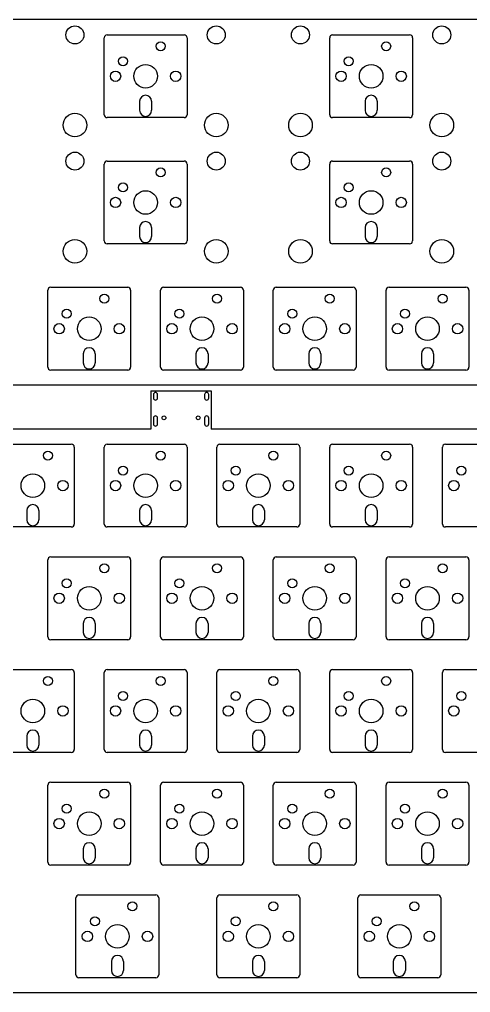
# Model space of a CAD drawing. Extents: x 37 to 589, y -214 to -49.
# Drawn here: x 272.6 to 348.8, y -213.5 to -49 of the extents above; entities that cross this region are included whole.
import ezdxf

# ---------------------------------------------------------------- set-up
doc = ezdxf.new("R2010")
doc.units = 0
doc.layers.add('BLACK', color=7, linetype='CONTINUOUS')

msp = doc.modelspace()

# ---------------------------------------------------------------- linework, layer by layer
at = {"layer": 'BLACK', "linetype": 'CONTINUOUS'}
for p, q in [((589.25, -49), (36.75, -49)), ((286.9, -65.1), (286.9, -52.1)), ((287.4, -51.6), (300.4, -51.6)), ((300.9, -52.1), (300.9, -65.1)), ((325, -65.1), (325, -52.1)), ((325.5, -51.6), (338.5, -51.6)), ((339, -52.1), (339, -65.1)), ((292.884, -62.838), (292.884, -64.362)), ((294.916, -62.838), (294.916, -64.362)), ((330.984, -62.838), (330.984, -64.362)), ((333.016, -62.838), (333.016, -64.362)), ((300.4, -65.6), (287.4, -65.6)), ((338.5, -65.6), (325.5, -65.6)), ((286.9, -86.44), (286.9, -73.44)), ((287.4, -72.94), (300.4, -72.94)), ((300.9, -73.44), (300.9, -86.44)), ((325, -86.44), (325, -73.44)), ((325.5, -72.94), (338.5, -72.94)), ((339, -73.44), (339, -86.44)), ((292.884, -84.178), (292.884, -85.702)), ((294.916, -84.178), (294.916, -85.702)), ((330.984, -84.178), (330.984, -85.702)), ((333.016, -84.178), (333.016, -85.702)), ((300.4, -86.94), (287.4, -86.94)), ((338.5, -86.94), (325.5, -86.94)), ((277.375, -107.78), (277.375, -94.78)), ((277.875, -94.28), (290.875, -94.28)), ((291.375, -94.78), (291.375, -107.78)), ((296.425, -107.78), (296.425, -94.78)), ((296.925, -94.28), (309.925, -94.28)), ((310.425, -94.78), (310.425, -107.78)), ((315.475, -107.78), (315.475, -94.78)), ((315.975, -94.28), (328.975, -94.28)), ((329.475, -94.78), (329.475, -107.78)), ((334.525, -107.78), (334.525, -94.78)), ((335.025, -94.28), (348.025, -94.28)), ((348.525, -94.78), (348.525, -107.78)), ((283.359, -105.518), (283.359, -107.042)), ((285.391, -105.518), (285.391, -107.042)), ((302.409, -105.518), (302.409, -107.042)), ((304.441, -105.518), (304.441, -107.042)), ((321.459, -105.518), (321.459, -107.042)), ((323.491, -105.518), (323.491, -107.042)), ((340.509, -105.518), (340.509, -107.042)), ((342.541, -105.518), (342.541, -107.042)), ((290.875, -108.28), (277.875, -108.28)), ((309.925, -108.28), (296.925, -108.28)), ((328.975, -108.28), (315.975, -108.28)), ((348.025, -108.28), (335.025, -108.28)), ((181.2, -110.75), (439.8, -110.75)), ((294.8, -111.8), (305, -111.8)), ((294.8, -111.8), (294.8, -118.25)), ((305, -111.8), (305, -118.25)), ((295.22, -112.405), (295.22, -113.005)), ((295.22, -112.405), (295.22, -113.005)), ((295.92, -113.005), (295.92, -112.405)), ((295.92, -113.005), (295.92, -112.405)), ((303.86, -112.405), (303.86, -113.005)), ((303.86, -112.405), (303.86, -113.005)), ((304.56, -113.005), (304.56, -112.405)), ((304.56, -113.005), (304.56, -112.405)), ((295.22, -116.385), (295.22, -117.385)), ((295.22, -116.385), (295.22, -117.385)), ((295.92, -117.385), (295.92, -116.385)), ((295.92, -117.385), (295.92, -116.385)), ((303.86, -116.385), (303.86, -117.385)), ((303.86, -116.385), (303.86, -117.385)), ((304.56, -117.385), (304.56, -116.385)), ((304.56, -117.385), (304.56, -116.385)), ((294.8, -118.25), (181.2, -118.25)), ((439.8, -118.25), (305, -118.25)), ((268.35, -120.8), (281.35, -120.8)), ((281.85, -121.3), (281.85, -134.3)), ((286.9, -134.3), (286.9, -121.3)), ((287.4, -120.8), (300.4, -120.8)), ((300.9, -121.3), (300.9, -134.3)), ((305.95, -134.3), (305.95, -121.3)), ((306.45, -120.8), (319.45, -120.8)), ((319.95, -121.3), (319.95, -134.3)), ((325, -134.3), (325, -121.3)), ((325.5, -120.8), (338.5, -120.8)), ((339, -121.3), (339, -134.3)), ((344.05, -134.3), (344.05, -121.3)), ((344.55, -120.8), (357.55, -120.8)), ((273.834, -132.038), (273.834, -133.562)), ((275.866, -132.038), (275.866, -133.562)), ((292.884, -132.038), (292.884, -133.562)), ((294.916, -132.038), (294.916, -133.562)), ((311.934, -132.038), (311.934, -133.562)), ((313.966, -132.038), (313.966, -133.562)), ((330.984, -132.038), (330.984, -133.562)), ((333.016, -132.038), (333.016, -133.562)), ((281.35, -134.8), (268.35, -134.8)), ((300.4, -134.8), (287.4, -134.8)), ((319.45, -134.8), (306.45, -134.8)), ((338.5, -134.8), (325.5, -134.8)), ((357.55, -134.8), (344.55, -134.8)), ((277.375, -153.35), (277.375, -140.35)), ((277.875, -139.85), (290.875, -139.85)), ((291.375, -140.35), (291.375, -153.35)), ((296.425, -153.35), (296.425, -140.35)), ((296.925, -139.85), (309.925, -139.85)), ((310.425, -140.35), (310.425, -153.35)), ((315.475, -153.35), (315.475, -140.35)), ((315.975, -139.85), (328.975, -139.85)), ((329.475, -140.35), (329.475, -153.35)), ((334.525, -153.35), (334.525, -140.35)), ((335.025, -139.85), (348.025, -139.85)), ((348.525, -140.35), (348.525, -153.35)), ((283.359, -151.088), (283.359, -152.612)), ((285.391, -151.088), (285.391, -152.612)), ((302.409, -151.088), (302.409, -152.612)), ((304.441, -151.088), (304.441, -152.612)), ((321.459, -151.088), (321.459, -152.612)), ((323.491, -151.088), (323.491, -152.612)), ((340.509, -151.088), (340.509, -152.612)), ((342.541, -151.088), (342.541, -152.612)), ((290.875, -153.85), (277.875, -153.85)), ((309.925, -153.85), (296.925, -153.85)), ((328.975, -153.85), (315.975, -153.85)), ((348.025, -153.85), (335.025, -153.85)), ((268.35, -158.9), (281.35, -158.9)), ((281.85, -159.4), (281.85, -172.4)), ((286.9, -172.4), (286.9, -159.4)), ((287.4, -158.9), (300.4, -158.9)), ((300.9, -159.4), (300.9, -172.4)), ((305.95, -172.4), (305.95, -159.4)), ((306.45, -158.9), (319.45, -158.9)), ((319.95, -159.4), (319.95, -172.4)), ((325, -172.4), (325, -159.4)), ((325.5, -158.9), (338.5, -158.9)), ((339, -159.4), (339, -172.4)), ((344.05, -172.4), (344.05, -159.4)), ((344.55, -158.9), (357.55, -158.9)), ((273.834, -170.138), (273.834, -171.662)), ((275.866, -170.138), (275.866, -171.662)), ((292.884, -170.138), (292.884, -171.662)), ((294.916, -170.138), (294.916, -171.662)), ((311.934, -170.138), (311.934, -171.662)), ((313.966, -170.138), (313.966, -171.662)), ((330.984, -170.138), (330.984, -171.662)), ((333.016, -170.138), (333.016, -171.662)), ((281.35, -172.9), (268.35, -172.9)), ((300.4, -172.9), (287.4, -172.9)), ((319.45, -172.9), (306.45, -172.9)), ((338.5, -172.9), (325.5, -172.9)), ((357.55, -172.9), (344.55, -172.9)), ((277.375, -191.45), (277.375, -178.45)), ((277.875, -177.95), (290.875, -177.95)), ((291.375, -178.45), (291.375, -191.45)), ((296.425, -191.45), (296.425, -178.45)), ((296.925, -177.95), (309.925, -177.95)), ((310.425, -178.45), (310.425, -191.45)), ((315.475, -191.45), (315.475, -178.45)), ((315.975, -177.95), (328.975, -177.95)), ((329.475, -178.45), (329.475, -191.45)), ((334.525, -191.45), (334.525, -178.45)), ((335.025, -177.95), (348.025, -177.95)), ((348.525, -178.45), (348.525, -191.45)), ((283.359, -189.188), (283.359, -190.712)), ((285.391, -189.188), (285.391, -190.712)), ((302.409, -189.188), (302.409, -190.712)), ((304.441, -189.188), (304.441, -190.712)), ((321.459, -189.188), (321.459, -190.712)), ((323.491, -189.188), (323.491, -190.712)), ((340.509, -189.188), (340.509, -190.712)), ((342.541, -189.188), (342.541, -190.712)), ((290.875, -191.95), (277.875, -191.95)), ((309.925, -191.95), (296.925, -191.95)), ((328.975, -191.95), (315.975, -191.95)), ((348.025, -191.95), (335.025, -191.95)), ((282.6375, -197), (295.6375, -197)), ((306.45, -197), (319.45, -197)), ((330.2625, -197), (343.2625, -197)), ((282.1375, -210.5), (282.1375, -197.5)), ((296.1375, -197.5), (296.1375, -210.5)), ((305.95, -210.5), (305.95, -197.5)), ((319.95, -197.5), (319.95, -210.5)), ((329.7625, -210.5), (329.7625, -197.5)), ((343.7625, -197.5), (343.7625, -210.5)), ((288.1215, -208.238), (288.1215, -209.762)), ((290.1535, -208.238), (290.1535, -209.762)), ((311.934, -208.238), (311.934, -209.762)), ((313.966, -208.238), (313.966, -209.762)), ((335.7465, -208.238), (335.7465, -209.762)), ((337.7785, -208.238), (337.7785, -209.762)), ((295.6375, -211), (282.6375, -211)), ((319.45, -211), (306.45, -211)), ((343.2625, -211), (330.2625, -211)), ((36.75, -213.5), (589.25, -213.5))]:
    msp.add_line(p, q, dxfattribs=at)
at = {"layer": 'BLACK'}
for centre, radius in [((281.962, -51.615), 1.523999), ((281.962, -51.615), 1.523999), ((305.838, -51.615), 1.523999), ((305.838, -51.615), 1.523999), ((320.062, -51.615), 1.523999), ((320.062, -51.615), 1.523999), ((343.938, -51.615), 1.523999), ((343.938, -51.615), 1.523999), ((296.44, -53.52), 0.762), ((296.44, -53.52), 0.762), ((334.54, -53.52), 0.762), ((334.54, -53.52), 0.762), ((290.09, -56.06), 0.762), ((290.09, -56.06), 0.762), ((328.19, -56.06), 0.762), ((328.19, -56.06), 0.762), ((293.9, -58.6), 1.993899), ((293.9, -58.6), 1.993899), ((332, -58.6), 1.993899), ((332, -58.6), 1.993899), ((288.82, -58.6), 0.874999), ((288.82, -58.6), 0.874999), ((298.98, -58.6), 0.874999), ((298.98, -58.6), 0.874999), ((326.92, -58.6), 0.874999), ((326.92, -58.6), 0.874999), ((337.08, -58.6), 0.874999), ((337.08, -58.6), 0.874999), ((281.962, -66.855), 1.993899), ((281.962, -66.855), 1.993899), ((305.838, -66.855), 1.993899), ((305.838, -66.855), 1.993899), ((320.062, -66.855), 1.993899), ((320.062, -66.855), 1.993899), ((343.938, -66.855), 1.993899), ((343.938, -66.855), 1.993899), ((281.962, -72.955), 1.523999), ((281.962, -72.955), 1.523999), ((305.838, -72.955), 1.523999), ((305.838, -72.955), 1.523999), ((320.062, -72.955), 1.523999), ((320.062, -72.955), 1.523999), ((343.938, -72.955), 1.523999), ((343.938, -72.955), 1.523999), ((296.44, -74.86), 0.762), ((296.44, -74.86), 0.762), ((334.54, -74.86), 0.762), ((334.54, -74.86), 0.762), ((290.09, -77.4), 0.762), ((290.09, -77.4), 0.762), ((328.19, -77.4), 0.762), ((328.19, -77.4), 0.762), ((293.9, -79.94), 1.993899), ((293.9, -79.94), 1.993899), ((332, -79.94), 1.993899), ((332, -79.94), 1.993899), ((288.82, -79.94), 0.874999), ((288.82, -79.94), 0.874999), ((298.98, -79.94), 0.874999), ((298.98, -79.94), 0.874999), ((326.92, -79.94), 0.874999), ((326.92, -79.94), 0.874999), ((337.08, -79.94), 0.874999), ((337.08, -79.94), 0.874999), ((281.962, -88.195), 1.993899), ((281.962, -88.195), 1.993899), ((305.838, -88.195), 1.993899), ((305.838, -88.195), 1.993899), ((320.062, -88.195), 1.993899), ((320.062, -88.195), 1.993899), ((343.938, -88.195), 1.993899), ((343.938, -88.195), 1.993899), ((286.915, -96.2), 0.762), ((286.915, -96.2), 0.762), ((305.965, -96.2), 0.762), ((305.965, -96.2), 0.762), ((325.015, -96.2), 0.762), ((325.015, -96.2), 0.762), ((344.065, -96.2), 0.762), ((344.065, -96.2), 0.762), ((280.565, -98.74), 0.762), ((280.565, -98.74), 0.762), ((299.615, -98.74), 0.762), ((299.615, -98.74), 0.762), ((318.665, -98.74), 0.762), ((318.665, -98.74), 0.762), ((337.715, -98.74), 0.762), ((337.715, -98.74), 0.762), ((284.375, -101.28), 1.993899), ((284.375, -101.28), 1.993899), ((303.425, -101.28), 1.993899), ((303.425, -101.28), 1.993899), ((322.475, -101.28), 1.993899), ((322.475, -101.28), 1.993899), ((341.525, -101.28), 1.993899), ((341.525, -101.28), 1.993899), ((279.295, -101.28), 0.874999), ((279.295, -101.28), 0.874999), ((289.455, -101.28), 0.874999), ((289.455, -101.28), 0.874999), ((298.345, -101.28), 0.874999), ((298.345, -101.28), 0.874999), ((308.505, -101.28), 0.874999), ((308.505, -101.28), 0.874999), ((317.395, -101.28), 0.874999), ((317.395, -101.28), 0.874999), ((327.555, -101.28), 0.874999), ((327.555, -101.28), 0.874999), ((336.445, -101.28), 0.874999), ((336.445, -101.28), 0.874999), ((346.605, -101.28), 0.874999), ((346.605, -101.28), 0.874999), ((297, -116.355), 0.324999), ((297, -116.355), 0.324999), ((302.78, -116.355), 0.324999), ((302.78, -116.355), 0.324999), ((277.39, -122.72), 0.762), ((277.39, -122.72), 0.762), ((296.44, -122.72), 0.762), ((296.44, -122.72), 0.762), ((315.49, -122.72), 0.762), ((315.49, -122.72), 0.762), ((334.54, -122.72), 0.762), ((334.54, -122.72), 0.762), ((290.09, -125.26), 0.762), ((290.09, -125.26), 0.762), ((309.14, -125.26), 0.762), ((309.14, -125.26), 0.762), ((328.19, -125.26), 0.762), ((328.19, -125.26), 0.762), ((347.24, -125.26), 0.762), ((347.24, -125.26), 0.762), ((274.85, -127.8), 1.993899), ((274.85, -127.8), 1.993899), ((293.9, -127.8), 1.993899), ((293.9, -127.8), 1.993899), ((312.95, -127.8), 1.993899), ((312.95, -127.8), 1.993899), ((332, -127.8), 1.993899), ((332, -127.8), 1.993899), ((279.93, -127.8), 0.874999), ((279.93, -127.8), 0.874999), ((288.82, -127.8), 0.874999), ((288.82, -127.8), 0.874999), ((298.98, -127.8), 0.874999), ((298.98, -127.8), 0.874999), ((307.87, -127.8), 0.874999), ((307.87, -127.8), 0.874999), ((318.03, -127.8), 0.874999), ((318.03, -127.8), 0.874999), ((326.92, -127.8), 0.874999), ((326.92, -127.8), 0.874999), ((337.08, -127.8), 0.874999), ((337.08, -127.8), 0.874999), ((345.97, -127.8), 0.874999), ((345.97, -127.8), 0.874999), ((286.915, -141.77), 0.762), ((286.915, -141.77), 0.762), ((305.965, -141.77), 0.762), ((305.965, -141.77), 0.762), ((325.015, -141.77), 0.762), ((325.015, -141.77), 0.762), ((344.065, -141.77), 0.762), ((344.065, -141.77), 0.762), ((280.565, -144.31), 0.762), ((280.565, -144.31), 0.762), ((299.615, -144.31), 0.762), ((299.615, -144.31), 0.762), ((318.665, -144.31), 0.762), ((318.665, -144.31), 0.762), ((337.715, -144.31), 0.762), ((337.715, -144.31), 0.762), ((279.295, -146.85), 0.874999), ((279.295, -146.85), 0.874999), ((284.375, -146.85), 1.993899), ((284.375, -146.85), 1.993899), ((289.455, -146.85), 0.874999), ((289.455, -146.85), 0.874999), ((298.345, -146.85), 0.874999), ((298.345, -146.85), 0.874999), ((303.425, -146.85), 1.993899), ((303.425, -146.85), 1.993899), ((308.505, -146.85), 0.874999), ((308.505, -146.85), 0.874999), ((317.395, -146.85), 0.874999), ((317.395, -146.85), 0.874999), ((322.475, -146.85), 1.993899), ((322.475, -146.85), 1.993899), ((327.555, -146.85), 0.874999), ((327.555, -146.85), 0.874999), ((336.445, -146.85), 0.874999), ((336.445, -146.85), 0.874999), ((341.525, -146.85), 1.993899), ((341.525, -146.85), 1.993899), ((346.605, -146.85), 0.874999), ((346.605, -146.85), 0.874999), ((277.39, -160.82), 0.762), ((277.39, -160.82), 0.762), ((296.44, -160.82), 0.762), ((296.44, -160.82), 0.762), ((315.49, -160.82), 0.762), ((315.49, -160.82), 0.762), ((334.54, -160.82), 0.762), ((334.54, -160.82), 0.762), ((290.09, -163.36), 0.762), ((290.09, -163.36), 0.762), ((309.14, -163.36), 0.762), ((309.14, -163.36), 0.762), ((328.19, -163.36), 0.762), ((328.19, -163.36), 0.762), ((347.24, -163.36), 0.762), ((347.24, -163.36), 0.762), ((274.85, -165.9), 1.993899), ((274.85, -165.9), 1.993899), ((293.9, -165.9), 1.993899), ((293.9, -165.9), 1.993899), ((312.95, -165.9), 1.993899), ((312.95, -165.9), 1.993899), ((332, -165.9), 1.993899), ((332, -165.9), 1.993899), ((279.93, -165.9), 0.874999), ((279.93, -165.9), 0.874999), ((288.82, -165.9), 0.874999), ((288.82, -165.9), 0.874999), ((298.98, -165.9), 0.874999), ((298.98, -165.9), 0.874999), ((307.87, -165.9), 0.874999), ((307.87, -165.9), 0.874999), ((318.03, -165.9), 0.874999), ((318.03, -165.9), 0.874999), ((326.92, -165.9), 0.874999), ((326.92, -165.9), 0.874999), ((337.08, -165.9), 0.874999), ((337.08, -165.9), 0.874999), ((345.97, -165.9), 0.874999), ((345.97, -165.9), 0.874999), ((286.915, -179.87), 0.762), ((286.915, -179.87), 0.762), ((305.965, -179.87), 0.762), ((305.965, -179.87), 0.762), ((325.015, -179.87), 0.762), ((325.015, -179.87), 0.762), ((344.065, -179.87), 0.762), ((344.065, -179.87), 0.762), ((280.565, -182.41), 0.762), ((280.565, -182.41), 0.762), ((299.615, -182.41), 0.762), ((299.615, -182.41), 0.762), ((318.665, -182.41), 0.762), ((318.665, -182.41), 0.762), ((337.715, -182.41), 0.762), ((337.715, -182.41), 0.762), ((279.295, -184.95), 0.874999), ((279.295, -184.95), 0.874999), ((284.375, -184.95), 1.993899), ((284.375, -184.95), 1.993899), ((289.455, -184.95), 0.874999), ((289.455, -184.95), 0.874999), ((298.345, -184.95), 0.874999), ((298.345, -184.95), 0.874999), ((303.425, -184.95), 1.993899), ((303.425, -184.95), 1.993899), ((308.505, -184.95), 0.874999), ((308.505, -184.95), 0.874999), ((317.395, -184.95), 0.874999), ((317.395, -184.95), 0.874999), ((322.475, -184.95), 1.993899), ((322.475, -184.95), 1.993899), ((327.555, -184.95), 0.874999), ((327.555, -184.95), 0.874999), ((336.445, -184.95), 0.874999), ((336.445, -184.95), 0.874999), ((341.525, -184.95), 1.993899), ((341.525, -184.95), 1.993899), ((346.605, -184.95), 0.874999), ((346.605, -184.95), 0.874999), ((291.6775, -198.92), 0.762), ((291.6775, -198.92), 0.762), ((315.49, -198.92), 0.762), ((315.49, -198.92), 0.762), ((339.3025, -198.92), 0.762), ((339.3025, -198.92), 0.762), ((285.3275, -201.46), 0.762), ((285.3275, -201.46), 0.762), ((289.1375, -204), 1.993899), ((289.1375, -204), 1.993899), ((309.14, -201.46), 0.762), ((309.14, -201.46), 0.762), ((312.95, -204), 1.993899), ((312.95, -204), 1.993899), ((332.9525, -201.46), 0.762), ((332.9525, -201.46), 0.762), ((336.7625, -204), 1.993899), ((336.7625, -204), 1.993899), ((284.0575, -204), 0.874999), ((284.0575, -204), 0.874999), ((294.2175, -204), 0.874999), ((294.2175, -204), 0.874999), ((307.87, -204), 0.874999), ((307.87, -204), 0.874999), ((318.03, -204), 0.874999), ((318.03, -204), 0.874999), ((331.6825, -204), 0.874999), ((331.6825, -204), 0.874999), ((341.8425, -204), 0.874999), ((341.8425, -204), 0.874999)]:
    msp.add_circle(centre, radius, dxfattribs=at)
for centre, radius, start, end in [((287.400001, -52.100001), 0.500001, 90.00011459, 179.99988541), ((300.4, -52.1), 0.5, 0, 90), ((325.500001, -52.100001), 0.500001, 90.00011459, 179.99988541), ((338.5, -52.1), 0.5, 0, 90), ((293.9, -62.838), 1.016, 0, 180), ((332, -62.838), 1.016, 0, 180), ((287.400001, -65.099999), 0.500001, -179.99988541, -90.00011459), ((293.9, -64.362), 1.016, -180, 0), ((300.39729, -65.09894), 0.499946, -90.00618864, 0.00641782), ((325.500001, -65.099999), 0.500001, -179.99988541, -90.00011459), ((332, -64.362), 1.016, -180, 0), ((338.49729, -65.09894), 0.499946, -90.00618864, 0.00641782), ((287.400001, -73.440001), 0.500001, 90.00011459, 179.99988541), ((300.4, -73.44), 0.5, 0, 90), ((325.500001, -73.440001), 0.500001, 90.00011459, 179.99988541), ((338.5, -73.44), 0.5, 0, 90), ((293.9, -84.178), 1.016, 0, 180), ((332, -84.178), 1.016, 0, 180), ((287.400001, -86.439999), 0.500001, -179.99988541, -90.00011459), ((293.9, -85.702), 1.016, -180, 0), ((300.39729, -86.43894), 0.499946, -90.00618864, 0.00641782), ((325.500001, -86.439999), 0.500001, -179.99988541, -90.00011459), ((332, -85.702), 1.016, -180, 0), ((338.49729, -86.43894), 0.499946, -90.00618864, 0.00641782), ((277.875001, -94.780001), 0.500001, 90.00011459, 179.99988541), ((290.875, -94.78), 0.5, 0, 90), ((296.925001, -94.780001), 0.500001, 90.00011459, 179.99988541), ((309.925, -94.78), 0.5, 0, 90), ((315.975001, -94.780001), 0.500001, 90.00011459, 179.99988541), ((328.975, -94.78), 0.5, 0, 90), ((335.025001, -94.780001), 0.500001, 90.00011459, 179.99988541), ((348.025, -94.78), 0.5, 0, 90), ((284.375, -105.518), 1.016, 0, 180), ((303.425, -105.518), 1.016, 0, 180), ((322.475, -105.518), 1.016, 0, 180), ((341.525, -105.518), 1.016, 0, 180), ((277.875001, -107.779999), 0.500001, -179.99988541, -90.00011459), ((284.375, -107.042), 1.016, -180, 0), ((290.87229, -107.77894), 0.499946, -90.00618864, 0.00641782), ((296.925001, -107.779999), 0.500001, -179.99988541, -90.00011459), ((303.425, -107.042), 1.016, -180, 0), ((309.92229, -107.77894), 0.499946, -90.00618864, 0.00641782), ((315.975001, -107.779999), 0.500001, -179.99988541, -90.00011459), ((322.475, -107.042), 1.016, -180, 0), ((328.97229, -107.77894), 0.499946, -90.00618864, 0.00641782), ((335.025001, -107.779999), 0.500001, -179.99988541, -90.00011459), ((341.525, -107.042), 1.016, -180, 0), ((348.02229, -107.77894), 0.499946, -90.00618864, 0.00641782), ((295.57, -112.405), 0.35, 0, 180), ((295.57, -112.405), 0.35, 0, 180), ((295.57, -113.005), 0.35, 180, 360), ((295.57, -113.005), 0.35, 180, 360), ((304.21, -112.405), 0.35, 0, 180), ((304.21, -112.405), 0.35, 0, 180), ((304.21, -113.005), 0.35, 180, 360), ((304.21, -113.005), 0.35, 180, 360), ((295.57, -116.385), 0.35, 0, 180), ((295.57, -116.385), 0.35, 0, 180), ((304.21, -116.385), 0.35, 0, 180), ((304.21, -116.385), 0.35, 0, 180), ((295.57, -117.385), 0.35, 180, 360), ((295.57, -117.385), 0.35, 180, 360), ((304.21, -117.385), 0.35, 180, 360), ((304.21, -117.385), 0.35, 180, 360), ((281.35, -121.3), 0.5, 0, 90), ((287.400001, -121.300001), 0.500001, 90.00011459, 179.99988541), ((300.4, -121.3), 0.5, 0, 90), ((306.450001, -121.300001), 0.500001, 90.00011459, 179.99988541), ((319.45, -121.3), 0.5, 0, 90), ((325.500001, -121.300001), 0.500001, 90.00011459, 179.99988541), ((338.5, -121.3), 0.5, 0, 90), ((344.550001, -121.300001), 0.500001, 90.00011459, 179.99988541), ((274.85, -132.038), 1.016, 0, 180), ((293.9, -132.038), 1.016, 0, 180), ((312.95, -132.038), 1.016, 0, 180), ((332, -132.038), 1.016, 0, 180), ((274.85, -133.562), 1.016, -180, 0), ((281.34729, -134.29894), 0.499946, -90.00618864, 0.00641782), ((287.400001, -134.299999), 0.500001, -179.99988541, -90.00011459), ((293.9, -133.562), 1.016, -180, 0), ((300.39729, -134.29894), 0.499946, -90.00618864, 0.00641782), ((306.450001, -134.299999), 0.500001, -179.99988541, -90.00011459), ((312.95, -133.562), 1.016, -180, 0), ((319.44729, -134.29894), 0.499946, -90.00618864, 0.00641782), ((325.500001, -134.299999), 0.500001, -179.99988541, -90.00011459), ((332, -133.562), 1.016, -180, 0), ((338.49729, -134.29894), 0.499946, -90.00618864, 0.00641782), ((344.550001, -134.299999), 0.500001, -179.99988541, -90.00011459), ((277.875001, -140.350001), 0.500001, 90.00011459, 179.99988541), ((290.875, -140.35), 0.5, 0, 90), ((296.925001, -140.350001), 0.500001, 90.00011459, 179.99988541), ((309.925, -140.35), 0.5, 0, 90), ((315.975001, -140.350001), 0.500001, 90.00011459, 179.99988541), ((328.975, -140.35), 0.5, 0, 90), ((335.025001, -140.350001), 0.500001, 90.00011459, 179.99988541), ((348.025, -140.35), 0.5, 0, 90), ((284.375, -151.088), 1.016, 0, 180), ((303.425, -151.088), 1.016, 0, 180), ((322.475, -151.088), 1.016, 0, 180), ((341.525, -151.088), 1.016, 0, 180), ((284.375, -152.612), 1.016, -180, 0), ((303.425, -152.612), 1.016, -180, 0), ((322.475, -152.612), 1.016, -180, 0), ((341.525, -152.612), 1.016, -180, 0), ((277.875001, -153.349999), 0.500001, -179.99988541, -90.00011459), ((290.87229, -153.34894), 0.499946, -90.00618864, 0.00641782), ((296.925001, -153.349999), 0.500001, -179.99988541, -90.00011459), ((309.92229, -153.34894), 0.499946, -90.00618864, 0.00641782), ((315.975001, -153.349999), 0.500001, -179.99988541, -90.00011459), ((328.97229, -153.34894), 0.499946, -90.00618864, 0.00641782), ((335.025001, -153.349999), 0.500001, -179.99988541, -90.00011459), ((348.02229, -153.34894), 0.499946, -90.00618864, 0.00641782), ((281.35, -159.4), 0.5, 0, 90), ((287.400001, -159.400001), 0.500001, 90.00011459, 179.99988541), ((300.4, -159.4), 0.5, 0, 90), ((306.450001, -159.400001), 0.500001, 90.00011459, 179.99988541), ((319.45, -159.4), 0.5, 0, 90), ((325.500001, -159.400001), 0.500001, 90.00011459, 179.99988541), ((338.5, -159.4), 0.5, 0, 90), ((344.550001, -159.400001), 0.500001, 90.00011459, 179.99988541), ((274.85, -170.138), 1.016, 0, 180), ((293.9, -170.138), 1.016, 0, 180), ((312.95, -170.138), 1.016, 0, 180), ((332, -170.138), 1.016, 0, 180), ((274.85, -171.662), 1.016, -180, 0), ((281.34729, -172.39894), 0.499946, -90.00618864, 0.00641782), ((287.400001, -172.399999), 0.500001, -179.99988541, -90.00011459), ((293.9, -171.662), 1.016, -180, 0), ((300.39729, -172.39894), 0.499946, -90.00618864, 0.00641782), ((306.450001, -172.399999), 0.500001, -179.99988541, -90.00011459), ((312.95, -171.662), 1.016, -180, 0), ((319.44729, -172.39894), 0.499946, -90.00618864, 0.00641782), ((325.500001, -172.399999), 0.500001, -179.99988541, -90.00011459), ((332, -171.662), 1.016, -180, 0), ((338.49729, -172.39894), 0.499946, -90.00618864, 0.00641782), ((344.550001, -172.399999), 0.500001, -179.99988541, -90.00011459), ((277.875001, -178.450001), 0.500001, 90.00011459, 179.99988541), ((290.875, -178.45), 0.5, 0, 90), ((296.925001, -178.450001), 0.500001, 90.00011459, 179.99988541), ((309.925, -178.45), 0.5, 0, 90), ((315.975001, -178.450001), 0.500001, 90.00011459, 179.99988541), ((328.975, -178.45), 0.5, 0, 90), ((335.025001, -178.450001), 0.500001, 90.00011459, 179.99988541), ((348.025, -178.45), 0.5, 0, 90), ((284.375, -189.188), 1.016, 0, 180), ((303.425, -189.188), 1.016, 0, 180), ((322.475, -189.188), 1.016, 0, 180), ((341.525, -189.188), 1.016, 0, 180), ((284.375, -190.712), 1.016, -180, 0), ((303.425, -190.712), 1.016, -180, 0), ((322.475, -190.712), 1.016, -180, 0), ((341.525, -190.712), 1.016, -180, 0), ((277.875001, -191.449999), 0.500001, -179.99988541, -90.00011459), ((290.87229, -191.44894), 0.499946, -90.00618864, 0.00641782), ((296.925001, -191.449999), 0.500001, -179.99988541, -90.00011459), ((309.92229, -191.44894), 0.499946, -90.00618864, 0.00641782), ((315.975001, -191.449999), 0.500001, -179.99988541, -90.00011459), ((328.97229, -191.44894), 0.499946, -90.00618864, 0.00641782), ((335.025001, -191.449999), 0.500001, -179.99988541, -90.00011459), ((348.02229, -191.44894), 0.499946, -90.00618864, 0.00641782), ((282.637501, -197.500001), 0.500001, 90.00011459, 179.99988541), ((295.6375, -197.5), 0.5, 0, 90), ((306.450001, -197.500001), 0.500001, 90.00011459, 179.99988541), ((319.45, -197.5), 0.5, 0, 90), ((330.262501, -197.500001), 0.500001, 90.00011459, 179.99988541), ((343.2625, -197.5), 0.5, 0, 90), ((289.1375, -208.238), 1.016, 0, 180), ((312.95, -208.238), 1.016, 0, 180), ((336.7625, -208.238), 1.016, 0, 180), ((282.637501, -210.499999), 0.500001, -179.99988541, -90.00011459), ((289.1375, -209.762), 1.016, -180, 0), ((295.63479, -210.49894), 0.499946, -90.00618864, 0.00641782), ((306.450001, -210.499999), 0.500001, -179.99988541, -90.00011459), ((312.95, -209.762), 1.016, -180, 0), ((319.44729, -210.49894), 0.499946, -90.00618864, 0.00641782), ((330.262501, -210.499999), 0.500001, -179.99988541, -90.00011459), ((336.7625, -209.762), 1.016, -180, 0), ((343.25979, -210.49894), 0.499946, -90.00618864, 0.00641782)]:
    msp.add_arc(centre, radius, start, end, dxfattribs=at)

doc.saveas('drawing.dxf')
